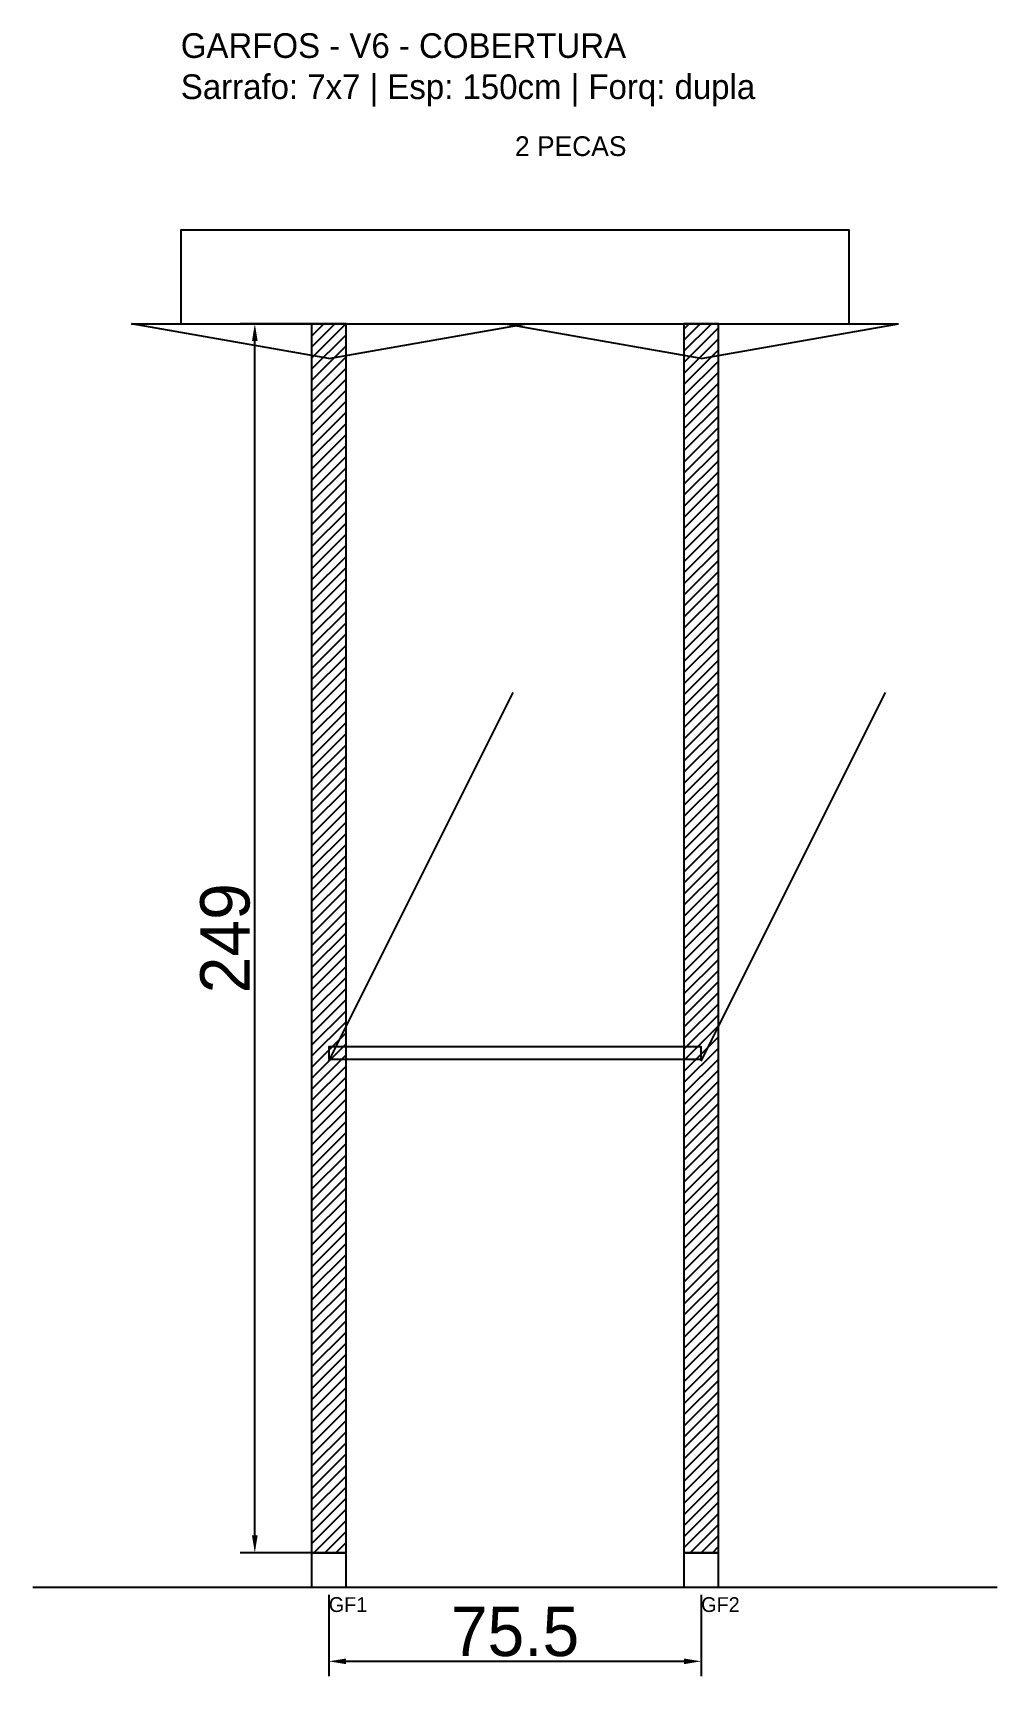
# Model space of a CAD drawing. Header units: metres. Extents: x -30 to 166, y -25 to 308.
import ezdxf

# ---------------------------------------------------------------- set-up
doc = ezdxf.new("R2010")
doc.units = ezdxf.units.M
for name, color, linetype in [('BARRA_ANCORAGEM', 1, 'Continuous'), ('COTA', 241, 'Continuous'), ('GARFOS OK', 3, 'Continuous'), ('NOME DA VIGA', 6, 'Continuous'), ('SARR_7x7', 40, 'Continuous'), ('TIRAS REESCORAMENTO', 252, 'Continuous'), ('VIGAS', 3, 'Continuous')]:
    doc.layers.add(name, color=color, linetype=linetype)
doc.dimstyles.new('EZ DXF', dxfattribs={"dimtxt": 10, "dimasz": 3.5, "dimexe": 3, "dimexo": 1.5, "dimgap": 1, "dimtad": 1, "dimdec": 1, "dimdsep": 46, "dimcen": 2.5, "dimazin": 3, "dimtfac": 1, "dimtmove": 0, "dimatfit": 3})

msp = doc.modelspace()

# ---------------------------------------------------------------- hatches: boundary and pattern name
at = {"layer": 'COTA'}
h = msp.add_hatch(dxfattribs=at)
h.set_pattern_fill('ANSI31', scale=0.5)
h.paths.add_polyline_path([(26.5, 0), (33.5, 0), (33.5, 249), (26.5, 249)])
h = msp.add_hatch(dxfattribs=at)
h.set_pattern_fill('ANSI31', scale=0.5)
h.paths.add_polyline_path([(102, 0), (109, 0), (109, 249), (102, 249)])

# ---------------------------------------------------------------- linework, layer by layer
at = {"layer": 'BARRA_ANCORAGEM'}
for p, q in [((30, 99.6), (67.35, 174.3)), ((105.5, 99.6), (142.85, 174.3))]:
    msp.add_line(p, q, dxfattribs=at)
at = {"layer": 'GARFOS OK'}
for p, q in [((30, 242), (-10, 249)), ((-10, 249), (70, 249)), ((30, 242), (70, 249)), ((105.5, 242), (65.5, 249)), ((65.5, 249), (145.5, 249)), ((105.5, 242), (145.5, 249))]:
    msp.add_line(p, q, dxfattribs=at)
at = {"layer": 'GARFOS OK', "linetype": 'CONTINUOUS'}
msp.add_line((-30, -7), (165.5, -7), dxfattribs=at)
at = {"layer": 'GARFOS OK'}
for points in [[(26.5, 0), (33.5, 0), (33.5, 249), (26.5, 249), (26.5, 0)], [(102, 0), (109, 0), (109, 249), (102, 249), (102, 0)]]:
    msp.add_lwpolyline(points, dxfattribs=at)
at = {"layer": 'SARR_7x7'}
for points in [[(26.5, -7), (33.5, -7), (33.5, 0), (26.5, 0), (26.5, -7)], [(102, -7), (109, -7), (109, 0), (102, 0), (102, -7)]]:
    msp.add_lwpolyline(points, dxfattribs=at)
at = {"layer": 'TIRAS REESCORAMENTO'}
msp.add_lwpolyline([(30, 100), (105.5, 100), (105.5, 102.5), (30, 102.5), (30, 100)], dxfattribs=at)
at = {"layer": 'VIGAS'}
msp.add_lwpolyline([(0, 249), (135.5, 249), (135.5, 268), (0, 268), (0, 249)], dxfattribs=at)

# ---------------------------------------------------------------- texts
at = {"layer": 'NOME DA VIGA'}
for s, height, p in [('2 PECAS', 4, (67.75, 283)), ('GF1', 3, (30, -12)), ('GF2', 3, (105.5, -12))]:
    msp.add_text(s, height=height, dxfattribs=at).set_placement(p)
at = {"layer": 'NOME DA VIGA', "insert": (0, 293), "char_height": 5, "attachment_point": 7}
msp.add_mtext('GARFOS - V6 - COBERTURA\\PSarrafo: 7x7 | Esp: 150cm | Forq: dupla', dxfattribs=at)

# ---------------------------------------------------------------- dimensions: what is measured, and where the dimension line sits
at = {"layer": 'COTA'}
msp.add_linear_dim(base=(15, 0), p1=(30, 0), p2=(30, 249), angle=90, dimstyle='EZ DXF', dxfattribs=at).render()
msp.add_linear_dim(base=(30, -22), p1=(30, -7), p2=(105.5, -7), dimstyle='EZ DXF', dxfattribs=at).render()

doc.saveas('drawing.dxf')
